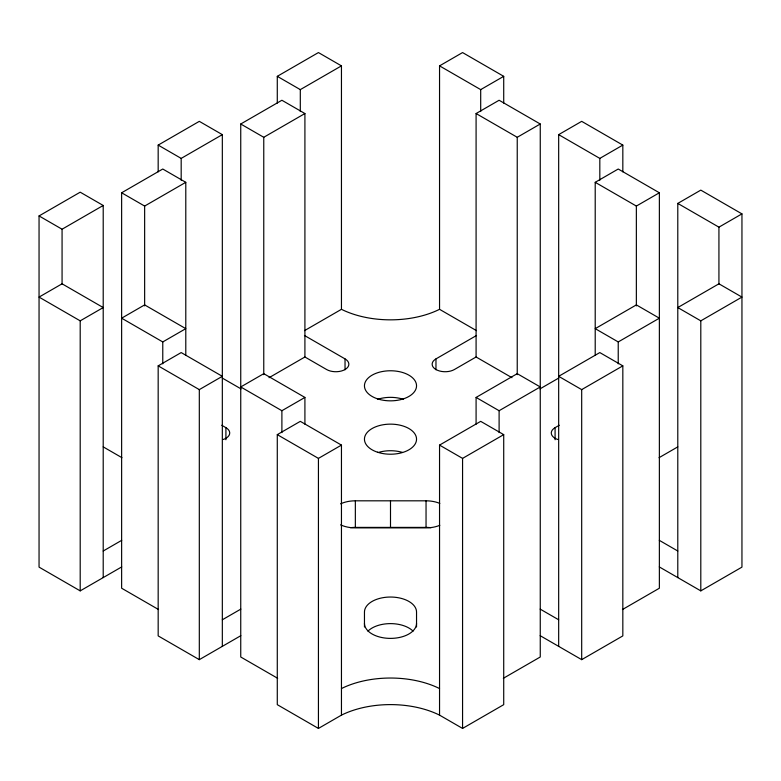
<?xml version="1.0" encoding="UTF-8"?>
<svg xmlns="http://www.w3.org/2000/svg" width="781" height="781" viewBox="0 0 781 781"><rect width="100%" height="100%" fill="white"/><g stroke="black" fill="none" stroke-linecap="round" stroke-linejoin="round"><path stroke-width="1.17" d="M158.172 171.859L158.172 145.1L199.311 121.348L222.331 134.635L222.331 646.365M277.284 103.092L277.284 76.333L318.433 52.571L341.453 65.868L341.453 309.315L304.522 330.636M121.719 566.908L80.199 590.875L39.05 567.123L39.05 215.937L80.199 192.185L103.209 205.471L103.209 577.589M158.553 609.541L121.631 588.22L121.631 192.78L162.77 169.018L185.79 182.315L185.79 355.433M158.172 145.1L181.182 158.397L222.331 134.635M277.675 678.308L240.743 656.997L240.743 124.003L281.892 100.251L304.912 113.538L304.912 356.995L269.035 377.701M277.284 76.333L300.304 89.62L341.453 65.868M39.05 215.937L62.07 229.224L103.209 205.471M121.631 192.78L144.641 206.067L185.79 182.315M240.743 124.003L263.763 137.29L304.912 113.538M476.478 330.636L439.547 309.315L439.547 65.868L462.567 52.571L503.716 76.333L503.716 103.092M80.199 320.845L103.209 307.558L62.07 283.806L39.05 297.092L80.199 320.845L80.199 590.875M439.547 65.868L480.696 89.62L503.716 76.333M511.965 377.701L476.088 356.995L476.088 113.538L499.108 100.251L540.257 124.003L540.257 656.997L503.325 678.308M162.77 341.941L185.79 328.655L144.641 304.902L121.631 318.189L162.77 341.941L162.77 363.839M476.088 113.538L517.237 137.29L540.257 124.003M158.172 365.859L181.182 352.573L222.331 376.325L199.311 389.621L158.172 365.859L158.172 635.9L199.311 659.652L240.841 635.675M558.669 646.365L558.669 134.635L581.689 121.348L622.828 145.1L622.828 171.859M558.669 134.635L599.818 158.397L622.828 145.1M595.21 355.433L595.21 182.315L618.23 169.018L659.369 192.78L659.369 588.22L622.447 609.541M304.912 397.431L263.763 373.669L240.743 386.956L281.892 410.718L304.912 397.431L304.912 424.21M595.21 182.315L636.359 206.067L659.369 192.78M277.284 434.636L300.304 421.349L341.453 445.102L341.453 715.132L318.433 728.429L277.284 704.667L277.284 434.636L318.433 458.388L341.453 445.102M677.791 577.589L677.791 203.411L700.801 190.125L741.95 213.877L741.95 567.123L700.801 590.875L659.281 566.908M103.209 551.015L121.719 540.325M435.964 369.774L435.964 358.899L476.537 335.479M476.088 356.995L454.386 369.53A13.023 7.517 0 0 1 435.964 369.53A13.023 7.517 0 0 1 435.964 358.899M677.791 203.411L718.93 227.164L741.95 213.877M476.088 397.431L517.237 373.669L540.257 386.956L499.108 410.718L476.088 397.431L476.088 424.21M439.547 715.132L439.547 445.102L480.696 421.349L503.716 434.636L503.716 704.667L462.567 728.429L439.547 715.132A75.103 43.365 0 0 0 341.453 715.132M618.23 341.941L659.369 318.189L636.359 304.902L595.21 328.655L618.23 341.941L618.23 363.839M539.944 388.899L558.669 378.092M439.547 445.102L462.567 458.388L503.716 434.636M622.828 365.859L599.818 352.573L558.669 376.325L581.689 389.621L622.828 365.859L622.828 635.9L581.689 659.652L540.159 635.675M700.801 320.845L741.95 297.092L718.93 283.806L677.791 307.558L700.801 320.845L700.801 590.875M222.331 619.782L240.841 609.102M555.086 439.752L555.086 427.676L559.245 425.264M659.066 457.676L677.791 446.869M340.594 503.833A23.44 13.531 0 0 1 355.345 500.816L426.045 500.816A23.44 13.531 0 0 1 439.82 503.403M350.464 527.692A23.44 13.531 0 0 1 355.345 527.4L426.045 527.4A23.44 13.531 0 0 1 430.927 527.692M304.463 335.479L345.036 358.899L345.036 369.774M659.281 540.325L677.791 551.015M304.912 356.995L326.614 369.53A13.023 7.517 0 0 0 345.036 369.53A13.023 7.517 0 0 0 345.036 358.899M222.331 378.092L241.056 388.899M221.755 425.264L225.914 427.676L225.914 439.752M540.159 609.102L558.669 619.782M103.209 446.869L121.934 457.676M718.93 227.164L718.93 284.372M636.359 206.067L636.359 305.888M599.818 158.397L599.818 180.304M581.689 389.621L581.689 659.652M517.237 137.29L517.237 374.665M499.108 410.718L499.108 432.606M480.696 89.62L480.696 111.527M462.567 458.388L462.567 728.429M426.045 500.816L426.045 527.4M416.537 626.977L416.537 612.07A26.037 15.034 0 0 0 390.5 597.035A26.037 15.034 0 0 0 364.463 612.07L364.463 626.977M390.5 500.816L390.5 527.4M355.345 500.816L355.345 527.4M318.433 458.388L318.433 728.429M300.304 89.62L300.304 111.527M281.892 410.718L281.892 432.606M263.763 137.29L263.763 374.665M199.311 389.621L199.311 659.652M181.182 158.397L181.182 180.304M144.641 206.067L144.641 305.888M62.07 229.224L62.07 284.089M377.477 399.364A26.037 15.034 0 0 1 403.523 399.364M378.473 452.424A26.037 15.034 0 0 1 402.527 452.424M367.949 631.136A26.037 15.034 0 0 1 413.051 631.136M341.453 688.559A75.103 43.365 0 0 1 439.547 688.559M557.78 439.498A13.023 7.517 0 0 1 555.086 427.676M439.547 309.315A75.103 43.365 0 0 1 341.453 309.315M225.914 427.676A13.023 7.517 0 0 1 223.22 439.498M439.82 525.301A23.44 13.531 0 0 1 426.045 527.878L355.345 527.878A23.44 13.531 0 0 1 340.594 524.861M416.537 623.355A26.037 15.034 0 0 1 390.5 638.389A26.037 15.034 0 0 1 364.463 623.355M377.477 452.199A26.037 15.034 0 0 0 416.537 439.176A26.037 15.034 0 0 0 377.477 426.153A26.037 15.034 0 0 0 377.477 452.199M377.477 398.827A26.037 15.034 0 0 0 416.537 385.804A26.037 15.034 0 0 0 377.477 372.781A26.037 15.034 0 0 0 377.477 398.827"/></g></svg>
